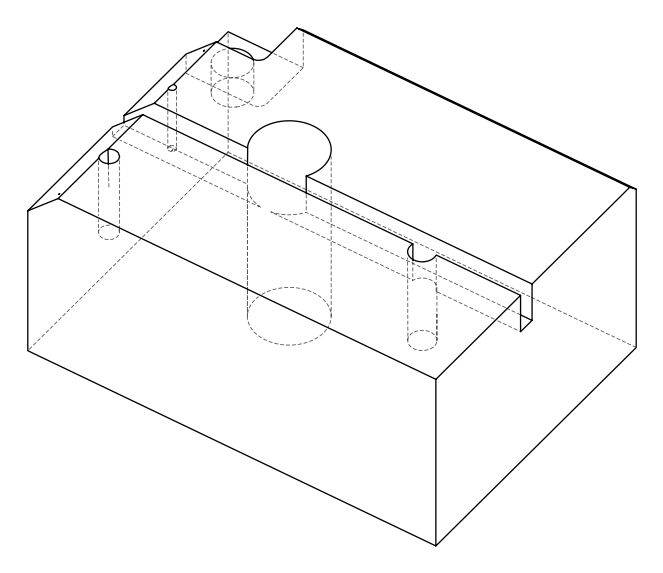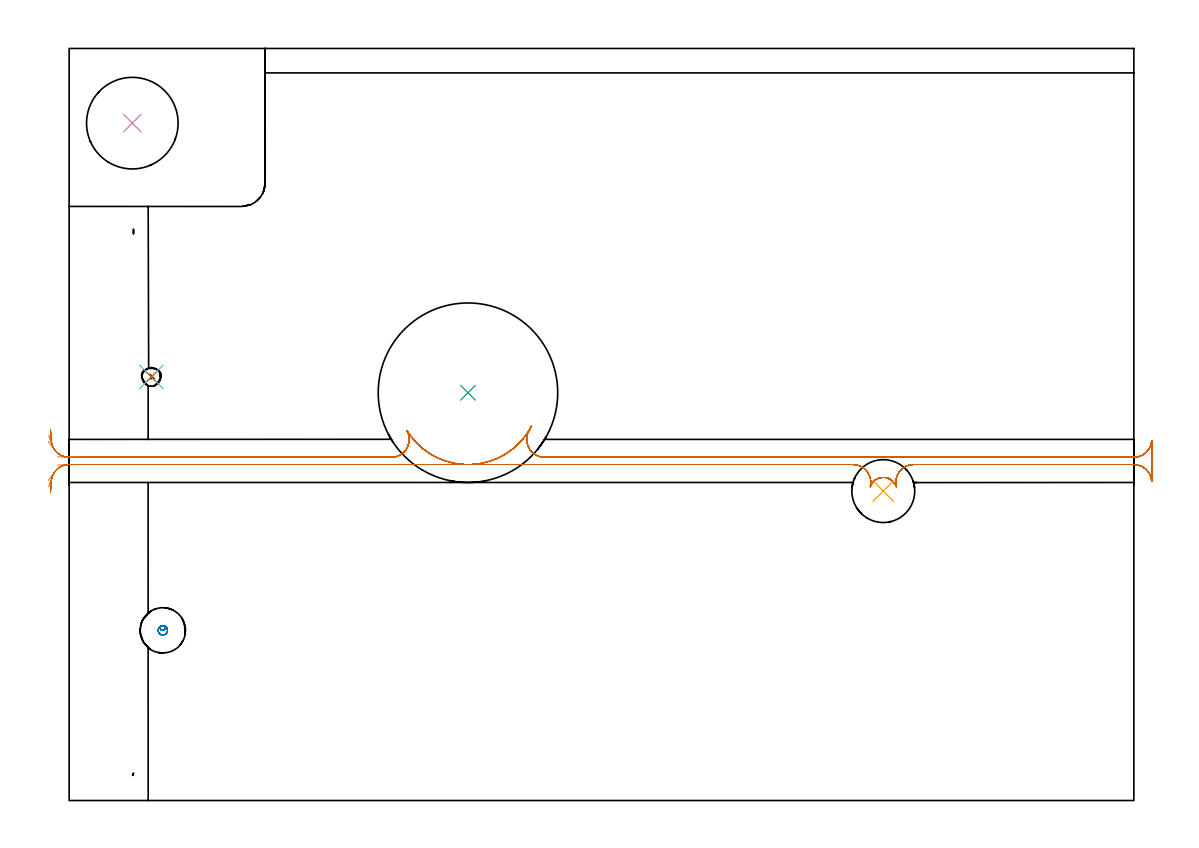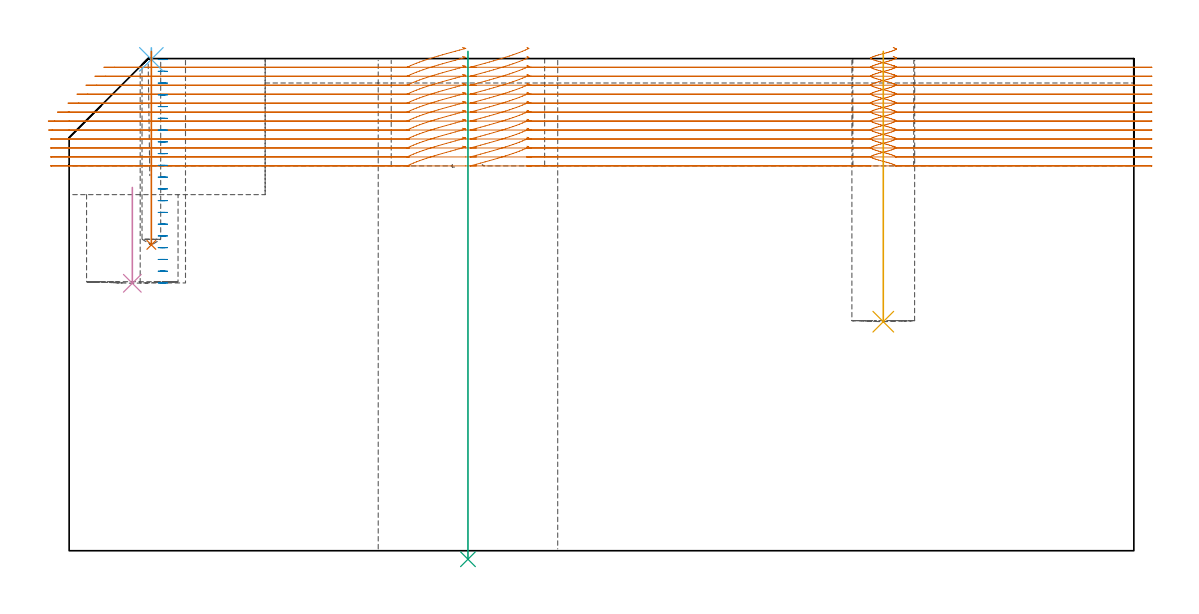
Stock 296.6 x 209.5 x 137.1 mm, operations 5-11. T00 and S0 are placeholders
(PLAN: 11 operations, 7 tool changes, 47.4 min)
(1 AREA_MILL | FG_CHAMFER_SURFACE | UGT0205_001 | 6.1 min | 23396 mm3)
(2 AREA_MILL_1 | FG_CHAMFER_SURFACE_1 | UGT0205_001 | 4.56 min | 18403 mm3)
(3 AREA_MILL_2 | FG_CHAMFER_SURFACE_2 | UGT0205_001 | 5.99 min | 5701 mm3)
(4 MILL_CORNER_NOTCH_RECTANGULAR | CORNER_NOTCH_RECTANGULAR | NXT0201_011 | Follow Part, ap 3, ae 75% | 10.37 min | 88652 mm3)
(5 MILL_RECTANGULAR_SLOT | SLOT_RECTANGULAR | NXT0201_010 | Follow Part, ap 2.5, ae 75% | 18.14 min | 110456 mm3)
(6 MILL_BLIND_HOLE_FROM_SOLID_MATERIAL | STEP1POCKET | NXT0201_010 | Spiral | 1 min | 7786 mm3)
(7 INDEXABLE_INSERT_DRILL_THROUGH_HOLE_FROM_SOLID | STEP1HOLE | NXT0302_038 | 0.57 min | 254356 mm3)
(8 INDEXABLE_INSERT_DRILL_BLIND_HOLE_FROM_SOLID | STEP1POCKET_1 | NXT0302_022 | 0.12 min | 12414 mm3)
(9 INDEXABLE_INSERT_DRILL_BLIND_HOLE_FROM_SOLID_1 | STEP1POCKET_2 | NXT0302_006 | 0.3 min | 12468 mm3)
(10 SPOT_DRILL | STEP1POCKET_3 | NXT0321_9005460120000 | 0.03 min | 2 mm3)
(11 DRILL_BLIND_HOLE_INTO_CENTER | STEP1POCKET_3 | UGT0301_447 | 0.22 min | 1050 mm3)
(TOOL UGT0205_001 | Chamfer Mill 20 x 3 x 45 deg. | D20 FL50 Z2)
(TOOL NXT0201_011 | ENDMILL 12mm [2P460-1200-NA 1630] | D12 FL38 Z6)
(TOOL NXT0201_010 | ENDMILL 10mm [2P460-1000-NA 1630] | D10 FL30 Z6)
(TOOL NXT0302_038 | Index. Insert Drill 50mm [880-D5000L50-04] | D50 PA176 FL200 Z2)
(TOOL NXT0302_022 | Index. Insert Drill 25.5mm [880-D2550L25-03] | D25.5 PA176 FL77 Z2)
(TOOL NXT0302_006 | Index. Insert Drill 17.5mm [880-D1750L25-05] | D17.5 PA176 FL88 Z2)
(TOOL NXT0321_9005460120000 | NC Spot Drill, 142deg, 12mm, Carbide, Uncoated | D12 PA142 FL30 Z2)
(TOOL UGT0301_447 | Carbide Drill 5.2 mm | D5.2 PA118 FL52 Z2)
(OP 5 MILL_RECTANGULAR_SLOT)
G17 G21 G94 G90
T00 M6
G54
G17 G0 G90 X229.565 Y88.802 S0 M3
G43 Z147.182 H1
Z140.182
G94 G1 X229.802 Y88.538 Z140.087 F250.
X230.098 Y88.097 Z139.944
X230.331 Y87.619 Z139.802
X230.394 Y87.434 Z139.75
X230.403 Y87.438 Z139.747
X230.394 Y87.434 Z139.744
X230.331 Y87.619 Z139.692
X230.098 Y88.097 Z139.549
X229.802 Y88.538 Z139.407
X229.447 Y88.934 Z139.265
X229.04 Y89.276 Z139.122
X228.589 Y89.558 Z138.98
X228.103 Y89.775 Z138.837
X227.592 Y89.922 Z138.695
X227.066 Y89.996 Z138.552
X226.534 Z138.41
X226.008 Y89.922 Z138.267
X225.497 Y89.775 Z138.125
X225.011 Y89.558 Z137.982
X224.56 Y89.276 Z137.84
X224.153 Y88.934 Z137.697
X223.798 Y88.538 Z137.555
X223.502 Y88.097 Z137.412
X223.269 Y87.619 Z137.27
X223.206 Y87.434 Z137.218
X223.197 Y87.438 Z137.215
X223.206 Y87.434 Z137.212
X223.269 Y87.619 Z137.16
X223.502 Y88.097 Z137.018
X223.798 Y88.538 Z136.875
X224.153 Y88.934 Z136.733
X224.56 Y89.276 Z136.59
X225.011 Y89.558 Z136.448
X225.497 Y89.775 Z136.305
X226.008 Y89.922 Z136.163
X226.534 Y89.996 Z136.02
X227.066 Z135.878
X227.592 Y89.922 Z135.736
X228.103 Y89.775 Z135.593
X228.589 Y89.558 Z135.451
X229.04 Y89.276 Z135.308
X229.447 Y88.934 Z135.166
X229.802 Y88.538 Z135.023
X230.098 Y88.097 Z134.881
X230.331 Y87.619 Z134.738
X230.394 Y87.434 Z134.686
X230.403 Y87.438 Z134.683
G2 X235.266 Y93.6 R5. F500.
G1 X296.6
G2 X301.59 Y88.916 R5.
G1 X301.6
Y100.284
X301.59
G2 X296.6 Y95.6 R5.
G1 X132.454
G2 X128.043 Y102.954 R5.
G1 X128.749 Y104.278 F250.
G0 Z147.182
X127.521 Y102.191
Z140.182
G1 X127.797 Y102.581 Z140.054
X128.035 Y102.96 Z139.934
X128.043 Y102.954 Z139.931
X128.035 Y102.96 Z139.929
X127.797 Y102.581 Z139.809
X127.079 Y101.564 Z139.475
X126.3 Y100.593 Z139.142
X125.461 Y99.673 Z138.808
X124.567 Y98.807 Z138.475
X123.621 Y97.998 Z138.141
X122.627 Y97.25 Z137.808
X121.588 Y96.564 Z137.474
X120.508 Y95.945 Z137.141
X119.392 Y95.394 Z136.807
X118.243 Y94.914 Z136.474
X117.067 Y94.506 Z136.14
X115.868 Y94.172 Z135.806
X114.651 Y93.913 Z135.473
X113.419 Y93.73 Z135.139
X112.179 Y93.624 Z134.806
X111.732 Y93.61 Z134.686
X111.733 Y93.6 Z134.683
X218.334 F500.
G2 X223.197 Y87.438 R5.
G0 Z147.182
X229.565 Y88.802
Z137.683
G1 X229.802 Y88.538 Z137.588 F250.
X230.098 Y88.097 Z137.446
X230.331 Y87.619 Z137.303
X230.394 Y87.434 Z137.251
X230.403 Y87.438 Z137.248
X230.394 Y87.434 Z137.246
X230.331 Y87.619 Z137.193
X230.098 Y88.097 Z137.051
X229.802 Y88.538 Z136.909
X229.447 Y88.934 Z136.766
X229.04 Y89.276 Z136.624
X228.589 Y89.558 Z136.481
X228.103 Y89.775 Z136.339
X227.592 Y89.922 Z136.196
X227.066 Y89.996 Z136.054
X226.534 Z135.911
X226.008 Y89.922 Z135.769
X225.497 Y89.775 Z135.626
X225.011 Y89.558 Z135.484
X224.56 Y89.276 Z135.341
X224.153 Y88.934 Z135.199
X223.798 Y88.538 Z135.056
X223.502 Y88.097 Z134.914
X223.269 Y87.619 Z134.772
X223.206 Y87.434 Z134.719
X223.197 Y87.438 Z134.717
X223.206 Y87.434 Z134.714
X223.269 Y87.619 Z134.662
X223.502 Y88.097 Z134.519
X223.798 Y88.538 Z134.377
X224.153 Y88.934 Z134.234
X224.56 Y89.276 Z134.092
X225.011 Y89.558 Z133.949
X225.497 Y89.775 Z133.807
X226.008 Y89.922 Z133.664
X226.534 Y89.996 Z133.522
X227.066 Z133.379
X227.592 Y89.922 Z133.237
X228.103 Y89.775 Z133.095
X228.589 Y89.558 Z132.952
X229.04 Y89.276 Z132.81
X229.447 Y88.934 Z132.667
X229.802 Y88.538 Z132.525
X230.098 Y88.097 Z132.382
X230.331 Y87.619 Z132.24
X230.394 Y87.434 Z132.188
X230.403 Y87.438 Z132.185
G2 X235.266 Y93.6 R5. F500.
G1 X296.6
G2 X301.59 Y88.916 R5.
G1 X301.6
Y100.284
X301.59
G2 X296.6 Y95.6 R5.
G1 X132.454
G2 X128.043 Y102.954 R5.
G1 X128.749 Y104.278 F250.
G0 Z147.182
X127.521 Y102.191
Z137.683
G1 X127.797 Y102.581 Z137.555
X128.035 Y102.96 Z137.436
X128.043 Y102.954 Z137.433
X128.035 Y102.96 Z137.43
X127.797 Y102.581 Z137.31
X127.079 Y101.564 Z136.977
X126.3 Y100.593 Z136.643
X125.461 Y99.673 Z136.31
X124.567 Y98.807 Z135.976
X123.621 Y97.998 Z135.643
X122.627 Y97.25 Z135.309
X121.588 Y96.564 Z134.976
X120.508 Y95.945 Z134.642
X119.392 Y95.394 Z134.309
X118.243 Y94.914 Z133.975
X117.067 Y94.506 Z133.641
X115.868 Y94.172 Z133.308
X114.651 Y93.913 Z132.974
X113.419 Y93.73 Z132.641
X112.179 Y93.624 Z132.307
X111.732 Y93.61 Z132.188
X111.733 Y93.6 Z132.185
X218.334 F500.
G2 X223.197 Y87.438 R5.
G0 Z147.182
X229.565 Y88.802
Z135.185
G1 X229.802 Y88.538 Z135.09 F250.
X230.098 Y88.097 Z134.947
X230.331 Y87.619 Z134.805
X230.394 Y87.434 Z134.753
X230.403 Y87.438 Z134.75
X230.394 Y87.434 Z134.747
X230.331 Y87.619 Z134.695
X230.098 Y88.097 Z134.553
X229.802 Y88.538 Z134.41
X229.447 Y88.934 Z134.268
X229.04 Y89.276 Z134.125
X228.589 Y89.558 Z133.983
X228.103 Y89.775 Z133.84
X227.592 Y89.922 Z133.698
X227.066 Y89.996 Z133.555
X226.534 Z133.413
X226.008 Y89.922 Z133.27
X225.497 Y89.775 Z133.128
X225.011 Y89.558 Z132.985
X224.56 Y89.276 Z132.843
X224.153 Y88.934 Z132.7
X223.798 Y88.538 Z132.558
X223.502 Y88.097 Z132.416
X223.269 Y87.619 Z132.273
X223.206 Y87.434 Z132.221
X223.197 Y87.438 Z132.218
X223.206 Y87.434 Z132.215
X223.269 Y87.619 Z132.163
X223.502 Y88.097 Z132.021
X223.798 Y88.538 Z131.878
X224.153 Y88.934 Z131.736
X224.56 Y89.276 Z131.593
X225.011 Y89.558 Z131.451
X225.497 Y89.775 Z131.308
X226.008 Y89.922 Z131.166
X226.534 Y89.996 Z131.023
X227.066 Z130.881
X227.592 Y89.922 Z130.739
X228.103 Y89.775 Z130.596
X228.589 Y89.558 Z130.454
X229.04 Y89.276 Z130.311
X229.447 Y88.934 Z130.169
X229.802 Y88.538 Z130.026
X230.098 Y88.097 Z129.884
X230.331 Y87.619 Z129.741
X230.394 Y87.434 Z129.689
X230.403 Y87.438 Z129.686
G2 X235.266 Y93.6 R5. F500.
G1 X296.6
G2 X301.59 Y88.916 R5.
G1 X301.6
Y100.284
X301.59
G2 X296.6 Y95.6 R5.
G1 X132.454
G2 X128.043 Y102.954 R5.
G1 X128.749 Y104.278 F250.
G0 Z147.182
X127.521 Y102.191
Z135.185
G1 X127.797 Y102.581 Z135.057
X128.035 Y102.96 Z134.937
X128.043 Y102.954 Z134.934
X128.035 Y102.96 Z134.932
X127.797 Y102.581 Z134.812
X127.079 Y101.564 Z134.478
X126.3 Y100.593 Z134.145
X125.461 Y99.673 Z133.811
X124.567 Y98.807 Z133.478
X123.621 Y97.998 Z133.144
X122.627 Y97.25 Z132.811
X121.588 Y96.564 Z132.477
X120.508 Y95.945 Z132.144
X119.392 Y95.394 Z131.81
X118.243 Y94.914 Z131.477
X117.067 Y94.506 Z131.143
X115.868 Y94.172 Z130.809
X114.651 Y93.913 Z130.476
X113.419 Y93.73 Z130.142
X112.179 Y93.624 Z129.809
X111.732 Y93.61 Z129.689
X111.733 Y93.6 Z129.686
X218.334 F500.
G2 X223.197 Y87.438 R5.
G0 Z147.182
X229.565 Y88.802
Z132.686
G1 X229.802 Y88.538 Z132.591 F250.
X230.098 Y88.097 Z132.449
X230.331 Y87.619 Z132.306
X230.394 Y87.434 Z132.254
X230.403 Y87.438 Z132.251
X230.394 Y87.434 Z132.249
X230.331 Y87.619 Z132.196
X230.098 Y88.097 Z132.054
X229.802 Y88.538 Z131.912
X229.447 Y88.934 Z131.769
X229.04 Y89.276 Z131.627
X228.589 Y89.558 Z131.484
X228.103 Y89.775 Z131.342
X227.592 Y89.922 Z131.199
X227.066 Y89.996 Z131.057
X226.534 Z130.914
X226.008 Y89.922 Z130.772
X225.497 Y89.775 Z130.629
X225.011 Y89.558 Z130.487
X224.56 Y89.276 Z130.344
X224.153 Y88.934 Z130.202
X223.798 Y88.538 Z130.06
X223.502 Y88.097 Z129.917
X223.269 Y87.619 Z129.775
X223.206 Y87.434 Z129.722
X223.197 Y87.438 Z129.72
X223.206 Y87.434 Z129.717
X223.269 Y87.619 Z129.665
X223.502 Y88.097 Z129.522
X223.798 Y88.538 Z129.38
X224.153 Y88.934 Z129.237
X224.56 Y89.276 Z129.095
X225.011 Y89.558 Z128.952
X225.497 Y89.775 Z128.81
X226.008 Y89.922 Z128.667
X226.534 Y89.996 Z128.525
X227.066 Z128.383
X227.592 Y89.922 Z128.24
X228.103 Y89.775 Z128.098
X228.589 Y89.558 Z127.955
X229.04 Y89.276 Z127.813
X229.447 Y88.934 Z127.67
X229.802 Y88.538 Z127.528
X230.098 Y88.097 Z127.385
X230.331 Y87.619 Z127.243
X230.394 Y87.434 Z127.191
X230.403 Y87.438 Z127.188
G2 X235.266 Y93.6 R5. F500.
G1 X296.6
G2 X301.59 Y88.916 R5.
G1 X301.6
Y100.284
X301.59
G2 X296.6 Y95.6 R5.
G1 X132.454
G2 X128.043 Y102.954 R5.
G1 X128.749 Y104.278 F250.
G0 Z147.182
X127.521 Y102.191
Z132.686
G1 X127.797 Y102.581 Z132.558
X128.035 Y102.96 Z132.439
X128.043 Y102.954 Z132.436
X128.035 Y102.96 Z132.433
X127.797 Y102.581 Z132.313
X127.079 Y101.564 Z131.98
X126.3 Y100.593 Z131.646
X125.461 Y99.673 Z131.313
X124.567 Y98.807 Z130.979
X123.621 Y97.998 Z130.646
X122.627 Y97.25 Z130.312
X121.588 Y96.564 Z129.979
X120.508 Y95.945 Z129.645
X119.392 Y95.394 Z129.312
X118.243 Y94.914 Z128.978
X117.067 Y94.506 Z128.645
X115.868 Y94.172 Z128.311
X114.651 Y93.913 Z127.977
X113.419 Y93.73 Z127.644
X112.179 Y93.624 Z127.31
X111.732 Y93.61 Z127.191
X111.733 Y93.6 Z127.188
X218.334 F500.
G2 X223.197 Y87.438 R5.
G0 Z147.182
X229.565 Y88.802
Z130.188
G1 X229.802 Y88.538 Z130.093 F250.
X230.098 Y88.097 Z129.95
X230.331 Y87.619 Z129.808
X230.394 Y87.434 Z129.756
X230.403 Y87.438 Z129.753
X230.394 Y87.434 Z129.75
X230.331 Y87.619 Z129.698
X230.098 Y88.097 Z129.556
X229.802 Y88.538 Z129.413
X229.447 Y88.934 Z129.271
X229.04 Y89.276 Z129.128
X228.589 Y89.558 Z128.986
X228.103 Y89.775 Z128.843
X227.592 Y89.922 Z128.701
X227.066 Y89.996 Z128.558
X226.534 Z128.416
X226.008 Y89.922 Z128.273
X225.497 Y89.775 Z128.131
X225.011 Y89.558 Z127.988
X224.56 Y89.276 Z127.846
X224.153 Y88.934 Z127.703
X223.798 Y88.538 Z127.561
X223.502 Y88.097 Z127.419
X223.269 Y87.619 Z127.276
X223.206 Y87.434 Z127.224
X223.197 Y87.438 Z127.221
X223.206 Y87.434 Z127.218
X223.269 Y87.619 Z127.166
X223.502 Y88.097 Z127.024
X223.798 Y88.538 Z126.881
X224.153 Y88.934 Z126.739
X224.56 Y89.276 Z126.596
X225.011 Y89.558 Z126.454
X225.497 Y89.775 Z126.311
X226.008 Y89.922 Z126.169
X226.534 Y89.996 Z126.027
X227.066 Z125.884
X227.592 Y89.922 Z125.742
X228.103 Y89.775 Z125.599
X228.589 Y89.558 Z125.457
X229.04 Y89.276 Z125.314
X229.447 Y88.934 Z125.172
X229.802 Y88.538 Z125.029
X230.098 Y88.097 Z124.887
X230.331 Y87.619 Z124.744
X230.394 Y87.434 Z124.692
X230.403 Y87.438 Z124.689
G2 X235.266 Y93.6 R5. F500.
G1 X296.6
G2 X301.59 Y88.916 R5.
G1 X301.6
Y100.284
X301.59
G2 X296.6 Y95.6 R5.
G1 X132.454
G2 X128.043 Y102.954 R5.
G1 X128.749 Y104.278 F250.
G0 Z147.182
X127.521 Y102.191
Z130.188
G1 X127.797 Y102.581 Z130.06
X128.035 Y102.96 Z129.94
X128.043 Y102.954 Z129.937
X128.035 Y102.96 Z129.935
X127.797 Y102.581 Z129.815
X127.079 Y101.564 Z129.481
X126.3 Y100.593 Z129.148
X125.461 Y99.673 Z128.814
X124.567 Y98.807 Z128.481
X123.621 Y97.998 Z128.147
X122.627 Y97.25 Z127.814
X121.588 Y96.564 Z127.48
X120.508 Y95.945 Z127.147
X119.392 Y95.394 Z126.813
X118.243 Y94.914 Z126.48
X117.067 Y94.506 Z126.146
X115.868 Y94.172 Z125.813
X114.651 Y93.913 Z125.479
X113.419 Y93.73 Z125.145
X112.179 Y93.624 Z124.812
X111.732 Y93.61 Z124.692
X111.733 Y93.6 Z124.689
X218.334 F500.
G2 X223.197 Y87.438 R5.
G0 Z147.182
X229.565 Y88.802
Z127.689
G1 X229.802 Y88.538 Z127.594 F250.
X230.098 Y88.097 Z127.452
X230.331 Y87.619 Z127.309
X230.394 Y87.434 Z127.257
X230.403 Y87.438 Z127.254
X230.394 Y87.434 Z127.252
X230.331 Y87.619 Z127.2
X230.098 Y88.097 Z127.057
X229.802 Y88.538 Z126.915
X229.447 Y88.934 Z126.772
X229.04 Y89.276 Z126.63
X228.589 Y89.558 Z126.487
X228.103 Y89.775 Z126.345
X227.592 Y89.922 Z126.202
X227.066 Y89.996 Z126.06
X226.534 Z125.917
X226.008 Y89.922 Z125.775
X225.497 Y89.775 Z125.632
X225.011 Y89.558 Z125.49
X224.56 Y89.276 Z125.347
X224.153 Y88.934 Z125.205
X223.798 Y88.538 Z125.063
X223.502 Y88.097 Z124.92
X223.269 Y87.619 Z124.778
X223.206 Y87.434 Z124.725
X223.197 Y87.438 Z124.723
X223.206 Y87.434 Z124.72
X223.269 Y87.619 Z124.668
X223.502 Y88.097 Z124.525
X223.798 Y88.538 Z124.383
X224.153 Y88.934 Z124.24
X224.56 Y89.276 Z124.098
X225.011 Y89.558 Z123.955
X225.497 Y89.775 Z123.813
X226.008 Y89.922 Z123.67
X226.534 Y89.996 Z123.528
X227.066 Z123.386
X227.592 Y89.922 Z123.243
X228.103 Y89.775 Z123.101
X228.589 Y89.558 Z122.958
X229.04 Y89.276 Z122.816
X229.447 Y88.934 Z122.673
X229.802 Y88.538 Z122.531
X230.098 Y88.097 Z122.388
X230.331 Y87.619 Z122.246
X230.394 Y87.434 Z122.194
X230.403 Y87.438 Z122.191
G2 X235.266 Y93.6 R5. F500.
G1 X296.6
G2 X301.59 Y88.916 R5.
G1 X301.6
Y100.284
X301.59
G2 X296.6 Y95.6 R5.
G1 X132.454
G2 X128.043 Y102.954 R5.
G1 X128.749 Y104.278 F250.
G0 Z147.182
X127.521 Y102.191
Z127.689
G1 X127.797 Y102.581 Z127.561
X128.035 Y102.96 Z127.442
X128.043 Y102.954 Z127.439
X128.035 Y102.96 Z127.436
X127.797 Y102.581 Z127.316
X127.079 Y101.564 Z126.983
X126.3 Y100.593 Z126.649
X125.461 Y99.673 Z126.316
X124.567 Y98.807 Z125.982
X123.621 Y97.998 Z125.649
X122.627 Y97.25 Z125.315
X121.588 Y96.564 Z124.982
X120.508 Y95.945 Z124.648
X119.392 Y95.394 Z124.315
X118.243 Y94.914 Z123.981
X117.067 Y94.506 Z123.648
X115.868 Y94.172 Z123.314
X114.651 Y93.913 Z122.98
X113.419 Y93.73 Z122.647
X112.179 Y93.624 Z122.313
X111.732 Y93.61 Z122.194
X111.733 Y93.6 Z122.191
X218.334 F500.
G2 X223.197 Y87.438 R5.
G0 Z147.182
X229.565 Y88.802
Z125.191
G1 X229.802 Y88.538 Z125.096 F250.
X230.098 Y88.097 Z124.953
X230.331 Y87.619 Z124.811
X230.394 Y87.434 Z124.759
X230.403 Y87.438 Z124.756
X230.394 Y87.434 Z124.753
X230.331 Y87.619 Z124.701
X230.098 Y88.097 Z124.559
X229.802 Y88.538 Z124.416
X229.447 Y88.934 Z124.274
X229.04 Y89.276 Z124.131
X228.589 Y89.558 Z123.989
X228.103 Y89.775 Z123.846
X227.592 Y89.922 Z123.704
X227.066 Y89.996 Z123.561
X226.534 Z123.419
X226.008 Y89.922 Z123.276
X225.497 Y89.775 Z123.134
X225.011 Y89.558 Z122.991
X224.56 Y89.276 Z122.849
X224.153 Y88.934 Z122.707
X223.798 Y88.538 Z122.564
X223.502 Y88.097 Z122.422
X223.269 Y87.619 Z122.279
X223.206 Y87.434 Z122.227
X223.197 Y87.438 Z122.224
X223.206 Y87.434 Z122.222
X223.269 Y87.619 Z122.169
X223.502 Y88.097 Z122.027
X223.798 Y88.538 Z121.884
X224.153 Y88.934 Z121.742
X224.56 Y89.276 Z121.599
X225.011 Y89.558 Z121.457
X225.497 Y89.775 Z121.314
X226.008 Y89.922 Z121.172
X226.534 Y89.996 Z121.03
X227.066 Z120.887
X227.592 Y89.922 Z120.745
X228.103 Y89.775 Z120.602
X228.589 Y89.558 Z120.46
X229.04 Y89.276 Z120.317
X229.447 Y88.934 Z120.175
X229.802 Y88.538 Z120.032
X230.098 Y88.097 Z119.89
X230.331 Y87.619 Z119.747
X230.394 Y87.434 Z119.695
X230.403 Y87.438 Z119.692
G2 X235.266 Y93.6 R5. F500.
G1 X296.6
G2 X301.59 Y88.916 R5.
G1 X301.6
Y100.284
X301.59
G2 X296.6 Y95.6 R5.
G1 X132.454
G2 X128.043 Y102.954 R5.
G1 X128.749 Y104.278 F250.
G0 Z147.182
X127.521 Y102.191
Z125.191
G1 X127.797 Y102.581 Z125.063
X128.035 Y102.96 Z124.943
X128.043 Y102.954 Z124.94
X128.035 Y102.96 Z124.938
X127.797 Y102.581 Z124.818
X127.079 Y101.564 Z124.484
X126.3 Y100.593 Z124.151
X125.461 Y99.673 Z123.817
X124.567 Y98.807 Z123.484
X123.621 Y97.998 Z123.15
X122.627 Y97.25 Z122.817
X121.588 Y96.564 Z122.483
X120.508 Y95.945 Z122.15
X119.392 Y95.394 Z121.816
X118.243 Y94.914 Z121.483
X117.067 Y94.506 Z121.149
X115.868 Y94.172 Z120.816
X114.651 Y93.913 Z120.482
X113.419 Y93.73 Z120.148
X112.179 Y93.624 Z119.815
X111.732 Y93.61 Z119.695
X111.733 Y93.6 Z119.692
X218.334 F500.
G2 X223.197 Y87.438 R5.
G0 Z147.182
X229.565 Y88.802
Z122.692
G1 X229.802 Y88.538 Z122.597 F250.
X230.098 Y88.097 Z122.455
X230.331 Y87.619 Z122.312
X230.394 Y87.434 Z122.26
X230.403 Y87.438 Z122.257
X230.394 Y87.434 Z122.255
X230.331 Y87.619 Z122.203
X230.098 Y88.097 Z122.06
X229.802 Y88.538 Z121.918
X229.447 Y88.934 Z121.775
X229.04 Y89.276 Z121.633
X228.589 Y89.558 Z121.49
X228.103 Y89.775 Z121.348
X227.592 Y89.922 Z121.205
X227.066 Y89.996 Z121.063
X226.534 Z120.92
X226.008 Y89.922 Z120.778
X225.497 Y89.775 Z120.635
X225.011 Y89.558 Z120.493
X224.56 Y89.276 Z120.351
X224.153 Y88.934 Z120.208
X223.798 Y88.538 Z120.066
X223.502 Y88.097 Z119.923
X223.269 Y87.619 Z119.781
X223.206 Y87.434 Z119.728
X223.197 Y87.438 Z119.726
X223.206 Y87.434 Z119.723
X223.269 Y87.619 Z119.671
X223.502 Y88.097 Z119.528
X223.798 Y88.538 Z119.386
X224.153 Y88.934 Z119.243
X224.56 Y89.276 Z119.101
X225.011 Y89.558 Z118.958
X225.497 Y89.775 Z118.816
X226.008 Y89.922 Z118.674
X226.534 Y89.996 Z118.531
X227.066 Z118.389
X227.592 Y89.922 Z118.246
X228.103 Y89.775 Z118.104
X228.589 Y89.558 Z117.961
X229.04 Y89.276 Z117.819
X229.447 Y88.934 Z117.676
X229.802 Y88.538 Z117.534
X230.098 Y88.097 Z117.391
X230.331 Y87.619 Z117.249
X230.394 Y87.434 Z117.197
X230.403 Y87.438 Z117.194
G2 X235.266 Y93.6 R5. F500.
G1 X296.6
G2 X301.59 Y88.916 R5.
G1 X301.6
Y100.284
X301.59
G2 X296.6 Y95.6 R5.
G1 X132.454
G2 X128.043 Y102.954 R5.
G1 X128.749 Y104.278 F250.
G0 Z147.182
X127.521 Y102.191
Z122.692
G1 X127.797 Y102.581 Z122.564
X128.035 Y102.96 Z122.445
X128.043 Y102.954 Z122.442
X128.035 Y102.96 Z122.439
X127.797 Y102.581 Z122.319
X127.079 Y101.564 Z121.986
X126.3 Y100.593 Z121.652
X125.461 Y99.673 Z121.319
X124.567 Y98.807 Z120.985
X123.621 Y97.998 Z120.652
X122.627 Y97.25 Z120.318
X121.588 Y96.564 Z119.985
X120.508 Y95.945 Z119.651
X119.392 Y95.394 Z119.318
X118.243 Y94.914 Z118.984
X117.067 Y94.506 Z118.651
X115.868 Y94.172 Z118.317
X114.651 Y93.913 Z117.984
X113.419 Y93.73 Z117.65
X112.179 Y93.624 Z117.316
X111.732 Y93.61 Z117.197
X111.733 Y93.6 Z117.194
X218.334 F500.
G2 X223.197 Y87.438 R5.
G0 Z147.182
X229.565 Y88.802
Z120.194
G1 X229.802 Y88.538 Z120.099 F250.
X230.098 Y88.097 Z119.956
X230.331 Y87.619 Z119.814
X230.394 Y87.434 Z119.762
X230.403 Y87.438 Z119.759
X230.394 Y87.434 Z119.756
X230.331 Y87.619 Z119.704
X230.098 Y88.097 Z119.562
X229.802 Y88.538 Z119.419
X229.447 Y88.934 Z119.277
X229.04 Y89.276 Z119.134
X228.589 Y89.558 Z118.992
X228.103 Y89.775 Z118.849
X227.592 Y89.922 Z118.707
X227.066 Y89.996 Z118.564
X226.534 Z118.422
X226.008 Y89.922 Z118.279
X225.497 Y89.775 Z118.137
X225.011 Y89.558 Z117.994
X224.56 Y89.276 Z117.852
X224.153 Y88.934 Z117.71
X223.798 Y88.538 Z117.567
X223.502 Y88.097 Z117.425
X223.269 Y87.619 Z117.282
X223.206 Y87.434 Z117.23
X223.197 Y87.438 Z117.227
X223.206 Y87.434 Z117.225
X223.269 Y87.619 Z117.172
X223.502 Y88.097 Z117.03
X223.798 Y88.538 Z116.887
X224.153 Y88.934 Z116.745
X224.56 Y89.276 Z116.602
X225.011 Y89.558 Z116.46
X225.497 Y89.775 Z116.318
X226.008 Y89.922 Z116.175
X226.534 Y89.996 Z116.033
X227.066 Z115.89
X227.592 Y89.922 Z115.748
X228.103 Y89.775 Z115.605
X228.589 Y89.558 Z115.463
X229.04 Y89.276 Z115.32
X229.447 Y88.934 Z115.178
X229.802 Y88.538 Z115.035
X230.098 Y88.097 Z114.893
X230.331 Y87.619 Z114.75
X230.394 Y87.434 Z114.698
X230.403 Y87.438 Z114.695
G2 X235.266 Y93.6 R5. F500.
G1 X296.6
G2 X301.59 Y88.916 R5.
G1 X301.6
Y100.284
X301.59
G2 X296.6 Y95.6 R5.
G1 X132.454
G2 X128.043 Y102.954 R5.
G1 X128.749 Y104.278 F250.
G0 Z147.182
X127.521 Y102.191
Z120.194
G1 X127.797 Y102.581 Z120.066
X128.035 Y102.96 Z119.946
X128.043 Y102.954 Z119.943
X128.035 Y102.96 Z119.941
X127.797 Y102.581 Z119.821
X127.079 Y101.564 Z119.487
X126.3 Y100.593 Z119.154
X125.461 Y99.673 Z118.82
X124.567 Y98.807 Z118.487
X123.621 Y97.998 Z118.153
X122.627 Y97.25 Z117.82
X121.588 Y96.564 Z117.486
X120.508 Y95.945 Z117.153
X119.392 Y95.394 Z116.819
X118.243 Y94.914 Z116.486
X117.067 Y94.506 Z116.152
X115.868 Y94.172 Z115.819
X114.651 Y93.913 Z115.485
X113.419 Y93.73 Z115.152
X112.179 Y93.624 Z114.818
X111.732 Y93.61 Z114.698
X111.733 Y93.6 Z114.695
X218.334 F500.
G2 X223.197 Y87.438 R5.
G0 Z147.182
X229.565 Y88.802
Z117.695
G1 X229.802 Y88.538 Z117.6 F250.
X230.098 Y88.097 Z117.458
X230.331 Y87.619 Z117.315
X230.394 Y87.434 Z117.263
X230.403 Y87.438 Z117.261
X230.394 Y87.434 Z117.258
X230.331 Y87.619 Z117.206
X230.098 Y88.097 Z117.063
X229.802 Y88.538 Z116.921
X229.447 Y88.934 Z116.778
X229.04 Y89.276 Z116.636
X228.589 Y89.558 Z116.493
X228.103 Y89.775 Z116.351
X227.592 Y89.922 Z116.208
X227.066 Y89.996 Z116.066
X226.534 Z115.923
X226.008 Y89.922 Z115.781
X225.497 Y89.775 Z115.638
X225.011 Y89.558 Z115.496
X224.56 Y89.276 Z115.354
X224.153 Y88.934 Z115.211
X223.798 Y88.538 Z115.069
X223.502 Y88.097 Z114.926
X223.269 Y87.619 Z114.784
X223.206 Y87.434 Z114.731
X223.197 Y87.438 Z114.729
X223.206 Y87.434 Z114.726
X223.269 Y87.619 Z114.674
X223.502 Y88.097 Z114.531
X223.798 Y88.538 Z114.389
X224.153 Y88.934 Z114.246
X224.56 Y89.276 Z114.104
X225.011 Y89.558 Z113.961
X225.497 Y89.775 Z113.819
X226.008 Y89.922 Z113.677
X226.534 Y89.996 Z113.534
X227.066 Z113.392
X227.592 Y89.922 Z113.249
X228.103 Y89.775 Z113.107
X228.589 Y89.558 Z112.964
X229.04 Y89.276 Z112.822
X229.447 Y88.934 Z112.679
X229.802 Y88.538 Z112.537
X230.098 Y88.097 Z112.394
X230.331 Y87.619 Z112.252
X230.394 Y87.434 Z112.2
X230.403 Y87.438 Z112.197
G2 X235.266 Y93.6 R5. F500.
G1 X296.6
G2 X301.59 Y88.916 R5.
G1 X301.6
Y100.284
X301.59
G2 X296.6 Y95.6 R5.
G1 X132.454
G2 X128.043 Y102.954 R5.
G1 X128.749 Y104.278 F250.
G0 Z147.182
X127.521 Y102.191
Z117.695
G1 X127.797 Y102.581 Z117.567
X128.035 Y102.96 Z117.448
X128.043 Y102.954 Z117.445
X128.035 Y102.96 Z117.442
X127.797 Y102.581 Z117.322
X127.079 Y101.564 Z116.989
X126.3 Y100.593 Z116.655
X125.461 Y99.673 Z116.322
X124.567 Y98.807 Z115.988
X123.621 Y97.998 Z115.655
X122.627 Y97.25 Z115.321
X121.588 Y96.564 Z114.988
X120.508 Y95.945 Z114.654
X119.392 Y95.394 Z114.321
X118.243 Y94.914 Z113.987
X117.067 Y94.506 Z113.654
X115.868 Y94.172 Z113.32
X114.651 Y93.913 Z112.987
X113.419 Y93.73 Z112.653
X112.179 Y93.624 Z112.319
X111.732 Y93.61 Z112.2
X111.733 Y93.6 Z112.197
X218.334 F500.
G2 X223.197 Y87.438 R5.
G0 Z147.182
X229.565 Y88.802
Z115.197
G1 X229.802 Y88.538 Z115.102 F250.
X230.098 Y88.097 Z114.959
X230.331 Y87.619 Z114.817
X230.394 Y87.434 Z114.765
X230.403 Y87.438 Z114.762
X230.394 Y87.434 Z114.759
X230.331 Y87.619 Z114.707
X230.098 Y88.097 Z114.565
X229.802 Y88.538 Z114.422
X229.447 Y88.934 Z114.28
X229.04 Y89.276 Z114.137
X228.589 Y89.558 Z113.995
X228.103 Y89.775 Z113.852
X227.592 Y89.922 Z113.71
X227.066 Y89.996 Z113.567
X226.534 Z113.425
X226.008 Y89.922 Z113.282
X225.497 Y89.775 Z113.14
X225.011 Y89.558 Z112.998
X224.56 Y89.276 Z112.855
X224.153 Y88.934 Z112.713
X223.798 Y88.538 Z112.57
X223.502 Y88.097 Z112.428
X223.269 Y87.619 Z112.285
X223.206 Y87.434 Z112.233
X223.197 Y87.438 Z112.23
X223.206 Y87.434 Z112.228
X223.269 Y87.619 Z112.175
X223.502 Y88.097 Z112.033
X223.798 Y88.538 Z111.89
X224.153 Y88.934 Z111.748
X224.56 Y89.276 Z111.605
X225.011 Y89.558 Z111.463
X225.497 Y89.775 Z111.321
X226.008 Y89.922 Z111.178
X226.534 Y89.996 Z111.036
X227.066 Z110.893
X227.592 Y89.922 Z110.751
X228.103 Y89.775 Z110.608
X228.589 Y89.558 Z110.466
X229.04 Y89.276 Z110.323
X229.447 Y88.934 Z110.181
X229.802 Y88.538 Z110.038
X230.098 Y88.097 Z109.896
X230.331 Y87.619 Z109.753
X230.394 Y87.434 Z109.701
X230.403 Y87.438 Z109.698
G2 X235.266 Y93.6 R5. F500.
G1 X296.6
G2 X301.59 Y88.916 R5.
G1 X301.6
Y100.284
X301.59
G2 X296.6 Y95.6 R5.
G1 X132.454
G2 X128.043 Y102.954 R5.
G1 X128.749 Y104.278 F250.
G0 Z147.182
X127.521 Y102.191
Z115.197
G1 X127.797 Y102.581 Z115.069
X128.035 Y102.96 Z114.949
X128.043 Y102.954 Z114.946
X128.035 Y102.96 Z114.944
X127.797 Y102.581 Z114.824
X127.079 Y101.564 Z114.49
X126.3 Y100.593 Z114.157
X125.461 Y99.673 Z113.823
X124.567 Y98.807 Z113.49
X123.621 Y97.998 Z113.156
X122.627 Y97.25 Z112.823
X121.588 Y96.564 Z112.489
X120.508 Y95.945 Z112.156
X119.392 Y95.394 Z111.822
X118.243 Y94.914 Z111.489
X117.067 Y94.506 Z111.155
X115.868 Y94.172 Z110.822
X114.651 Y93.913 Z110.488
X113.419 Y93.73 Z110.155
X112.179 Y93.624 Z109.821
X111.732 Y93.61 Z109.701
X111.733 Y93.6 Z109.698
X218.334 F500.
G2 X223.197 Y87.438 R5.
G0 Z147.182
X229.565 Y88.802
Z112.698
G1 X229.802 Y88.538 Z112.603 F250.
X230.098 Y88.097 Z112.461
X230.331 Y87.619 Z112.318
X230.394 Y87.434 Z112.266
X230.403 Y87.438 Z112.264
X230.394 Y87.434 Z112.261
X230.331 Y87.619 Z112.209
X230.098 Y88.097 Z112.066
X229.802 Y88.538 Z111.924
X229.447 Y88.934 Z111.781
X229.04 Y89.276 Z111.639
X228.589 Y89.558 Z111.496
X228.103 Y89.775 Z111.354
X227.592 Y89.922 Z111.211
X227.066 Y89.996 Z111.069
X226.534 Z110.926
X226.008 Y89.922 Z110.784
X225.497 Y89.775 Z110.641
X225.011 Y89.558 Z110.499
X224.56 Y89.276 Z110.357
X224.153 Y88.934 Z110.214
X223.798 Y88.538 Z110.072
X223.502 Y88.097 Z109.929
X223.269 Y87.619 Z109.787
X223.206 Y87.434 Z109.734
X223.197 Y87.438 Z109.732
X223.206 Y87.434 Z109.729
X223.269 Y87.619 Z109.677
X223.502 Y88.097 Z109.534
X223.798 Y88.538 Z109.392
X224.153 Y88.934 Z109.249
X224.56 Y89.276 Z109.107
X225.011 Y89.558 Z108.965
X225.497 Y89.775 Z108.822
X226.008 Y89.922 Z108.68
X226.534 Y89.996 Z108.537
X227.066 Z108.395
X227.592 Y89.922 Z108.252
X228.103 Y89.775 Z108.11
X228.589 Y89.558 Z107.967
X229.04 Y89.276 Z107.825
X229.447 Y88.934 Z107.682
X229.802 Y88.538 Z107.54
X230.098 Y88.097 Z107.397
X230.331 Y87.619 Z107.255
X230.394 Y87.434 Z107.203
X230.403 Y87.438 Z107.2
G2 X235.266 Y93.6 R5. F500.
G1 X296.6
G2 X301.59 Y88.916 R5.
G1 X301.6
Y100.284
X301.59
G2 X296.6 Y95.6 R5.
G1 X132.454
G2 X128.043 Y102.954 R5.
G1 X128.749 Y104.278 F250.
G0 Z147.182
X127.521 Y102.191
Z112.698
G1 X127.797 Y102.581 Z112.571
X128.035 Y102.96 Z112.451
X128.043 Y102.954 Z112.448
X128.035 Y102.96 Z112.445
X127.797 Y102.581 Z112.325
X127.079 Y101.564 Z111.992
X126.3 Y100.593 Z111.658
X125.461 Y99.673 Z111.325
X124.567 Y98.807 Z110.991
X123.621 Y97.998 Z110.658
X122.627 Y97.25 Z110.324
X121.588 Y96.564 Z109.991
X120.508 Y95.945 Z109.657
X119.392 Y95.394 Z109.324
X118.243 Y94.914 Z108.99
X117.067 Y94.506 Z108.657
X115.868 Y94.172 Z108.323
X114.651 Y93.913 Z107.99
X113.419 Y93.73 Z107.656
X112.179 Y93.624 Z107.323
X111.732 Y93.61 Z107.203
X111.733 Y93.6 Z107.2
X218.334 F500.
G2 X223.197 Y87.438 R5.
G0 Z147.182
X9.689 Y93.6
Z134.683
G1 X12.689 F250.
X110.467 F500.
X113.467 F250.
G0 Z147.182
X109.545 Y93.665
Z140.182
G1 X110.021 Y93.624 Z140.054
X110.468 Y93.61 Z139.934
X110.467 Y93.6 Z139.931
X110.468 Y93.61 Z139.929
X110.021 Y93.624 Z139.809
X108.781 Y93.73 Z139.475
X107.549 Y93.913 Z139.142
X106.332 Y94.172 Z138.808
X105.133 Y94.506 Z138.475
X103.957 Y94.914 Z138.141
X102.808 Y95.394 Z137.808
X101.692 Y95.945 Z137.474
X100.612 Y96.564 Z137.141
X99.573 Y97.25 Z136.807
X98.579 Y97.998 Z136.474
X97.633 Y98.807 Z136.14
X96.739 Y99.673 Z135.806
X95.9 Y100.593 Z135.473
X95.121 Y101.564 Z135.139
X94.403 Y102.581 Z134.806
X94.165 Y102.96 Z134.686
X94.157 Y102.954 Z134.683
G2 X89.746 Y95.6 R5. F500.
G1 X12.689
X9.689 F250.
G0 X7.19 Y93.6 Z132.185
G1 X10.19
X110.467 F500.
X113.467 F250.
G0 Z147.182
X109.545 Y93.665
Z137.683
G1 X110.021 Y93.624 Z137.555
X110.468 Y93.61 Z137.436
X110.467 Y93.6 Z137.433
X110.468 Y93.61 Z137.43
X110.021 Y93.624 Z137.31
X108.781 Y93.73 Z136.977
X107.549 Y93.913 Z136.643
X106.332 Y94.172 Z136.31
X105.133 Y94.506 Z135.976
X103.957 Y94.914 Z135.643
X102.808 Y95.394 Z135.309
X101.692 Y95.945 Z134.976
X100.612 Y96.564 Z134.642
X99.573 Y97.25 Z134.309
X98.579 Y97.998 Z133.975
X97.633 Y98.807 Z133.641
X96.739 Y99.673 Z133.308
X95.9 Y100.593 Z132.974
X95.121 Y101.564 Z132.641
X94.403 Y102.581 Z132.307
X94.165 Y102.96 Z132.188
X94.157 Y102.954 Z132.185
G2 X89.746 Y95.6 R5. F500.
G1 X10.19
X7.19 F250.
G0 X4.691 Y93.6 Z129.686
G1 X7.691
X110.467 F500.
X113.467 F250.
G0 Z147.182
X109.545 Y93.665
Z135.185
G1 X110.021 Y93.624 Z135.057
X110.468 Y93.61 Z134.937
X110.467 Y93.6 Z134.934
X110.468 Y93.61 Z134.932
X110.021 Y93.624 Z134.812
X108.781 Y93.73 Z134.478
X107.549 Y93.913 Z134.145
X106.332 Y94.172 Z133.811
X105.133 Y94.506 Z133.478
X103.957 Y94.914 Z133.144
X102.808 Y95.394 Z132.811
X101.692 Y95.945 Z132.477
X100.612 Y96.564 Z132.144
X99.573 Y97.25 Z131.81
X98.579 Y97.998 Z131.477
X97.633 Y98.807 Z131.143
X96.739 Y99.673 Z130.809
X95.9 Y100.593 Z130.476
X95.121 Y101.564 Z130.142
X94.403 Y102.581 Z129.809
X94.165 Y102.96 Z129.689
X94.157 Y102.954 Z129.686
G2 X89.746 Y95.6 R5. F500.
G1 X7.692
X4.692 F250.
G0 X2.193 Y93.6 Z127.188
G1 X5.193
X110.467 F500.
X113.467 F250.
G0 Z147.182
X109.545 Y93.665
Z132.686
G1 X110.021 Y93.624 Z132.558
X110.468 Y93.61 Z132.439
X110.467 Y93.6 Z132.436
X110.468 Y93.61 Z132.433
X110.021 Y93.624 Z132.313
X108.781 Y93.73 Z131.98
X107.549 Y93.913 Z131.646
X106.332 Y94.172 Z131.313
X105.133 Y94.506 Z130.979
X103.957 Y94.914 Z130.646
X102.808 Y95.394 Z130.312
X101.692 Y95.945 Z129.979
X100.612 Y96.564 Z129.645
X99.573 Y97.25 Z129.312
X98.579 Y97.998 Z128.978
X97.633 Y98.807 Z128.645
X96.739 Y99.673 Z128.311
X95.9 Y100.593 Z127.977
X95.121 Y101.564 Z127.644
X94.403 Y102.581 Z127.31
X94.165 Y102.96 Z127.191
X94.157 Y102.954 Z127.188
G2 X89.746 Y95.6 R5. F500.
G1 X5.193
X2.193 F250.
G0 X-0.306 Y93.6 Z124.689
G1 X2.694
X110.467 F500.
X113.467 F250.
G0 Z147.182
X109.545 Y93.665
Z130.188
G1 X110.021 Y93.624 Z130.06
X110.468 Y93.61 Z129.94
X110.467 Y93.6 Z129.937
X110.468 Y93.61 Z129.935
X110.021 Y93.624 Z129.815
X108.781 Y93.73 Z129.481
X107.549 Y93.913 Z129.148
X106.332 Y94.172 Z128.814
X105.133 Y94.506 Z128.481
X103.957 Y94.914 Z128.147
X102.808 Y95.394 Z127.814
X101.692 Y95.945 Z127.48
X100.612 Y96.564 Z127.147
X99.573 Y97.25 Z126.813
X98.579 Y97.998 Z126.48
X97.633 Y98.807 Z126.146
X96.739 Y99.673 Z125.813
X95.9 Y100.593 Z125.479
X95.121 Y101.564 Z125.145
X94.403 Y102.581 Z124.812
X94.165 Y102.96 Z124.692
X94.157 Y102.954 Z124.689
G2 X89.746 Y95.6 R5. F500.
G1 X2.694
X-0.306 F250.
G0 X-3.251 Y93.441 Z122.191
G1 X-0.255 Y93.594
G2 X0. Y93.6 R5. F500.
G1 X110.467
X113.467 F250.
G0 Z147.182
X109.545 Y93.665
Z127.689
G1 X110.021 Y93.624 Z127.561
X110.468 Y93.61 Z127.442
X110.467 Y93.6 Z127.439
X110.468 Y93.61 Z127.436
X110.021 Y93.624 Z127.316
X108.781 Y93.73 Z126.983
X107.549 Y93.913 Z126.649
X106.332 Y94.172 Z126.316
X105.133 Y94.506 Z125.982
X103.957 Y94.914 Z125.649
X102.808 Y95.394 Z125.315
X101.692 Y95.945 Z124.982
X100.612 Y96.564 Z124.648
X99.573 Y97.25 Z124.315
X98.579 Y97.998 Z123.981
X97.633 Y98.807 Z123.648
X96.739 Y99.673 Z123.314
X95.9 Y100.593 Z122.98
X95.121 Y101.564 Z122.647
X94.403 Y102.581 Z122.313
X94.165 Y102.96 Z122.194
X94.157 Y102.954 Z122.191
G2 X89.746 Y95.6 R5. F500.
G1 X0.
G2 X-0.254 Y95.606 R5.
G1 X-3.25 Y95.759 F250.
G0 Z147.182
X-5.806 Y89.139
Z119.692
G1 X-4.031 Y91.558
G2 X0. Y93.6 R5. F500.
G1 X110.467
X113.467 F250.
G0 Z147.182
X109.545 Y93.665
Z125.191
G1 X110.021 Y93.624 Z125.063
X110.468 Y93.61 Z124.943
X110.467 Y93.6 Z124.94
X110.468 Y93.61 Z124.938
X110.021 Y93.624 Z124.818
X108.781 Y93.73 Z124.484
X107.549 Y93.913 Z124.151
X106.332 Y94.172 Z123.817
X105.133 Y94.506 Z123.484
X103.957 Y94.914 Z123.15
X102.808 Y95.394 Z122.817
X101.692 Y95.945 Z122.483
X100.612 Y96.564 Z122.15
X99.573 Y97.25 Z121.816
X98.579 Y97.998 Z121.483
X97.633 Y98.807 Z121.149
X96.739 Y99.673 Z120.816
X95.9 Y100.593 Z120.482
X95.121 Y101.564 Z120.148
X94.403 Y102.581 Z119.815
X94.165 Y102.96 Z119.695
X94.157 Y102.954 Z119.692
G2 X89.746 Y95.6 R5. F500.
G1 X0.
G2 X-4.03 Y97.64 R5.
G1 X-5.806 Y100.058 F250.
G0 X-5.719 Y87.464 Z117.194
G1 X-4.706 Y90.288
G2 X0. Y93.6 R5. F500.
G1 X110.467
X113.467 F250.
G0 Z147.182
X109.545 Y93.665
Z122.692
G1 X110.021 Y93.624 Z122.564
X110.468 Y93.61 Z122.445
X110.467 Y93.6 Z122.442
X110.468 Y93.61 Z122.439
X110.021 Y93.624 Z122.319
X108.781 Y93.73 Z121.986
X107.549 Y93.913 Z121.652
X106.332 Y94.172 Z121.319
X105.133 Y94.506 Z120.985
X103.957 Y94.914 Z120.652
X102.808 Y95.394 Z120.318
X101.692 Y95.945 Z119.985
X100.612 Y96.564 Z119.651
X99.573 Y97.25 Z119.318
X98.579 Y97.998 Z118.984
X97.633 Y98.807 Z118.651
X96.739 Y99.673 Z118.317
X95.9 Y100.593 Z117.984
X95.121 Y101.564 Z117.65
X94.403 Y102.581 Z117.316
X94.165 Y102.96 Z117.197
X94.157 Y102.954 Z117.194
G2 X89.746 Y95.6 R5. F500.
G1 X0.
G2 X-4.707 Y98.913 R5.
G1 X-5.719 Y101.737 F250.
G0 X-5.18 Y85.922 Z114.695
G1 X-4.99 Y88.916
G2 X0. Y93.6 R5. F500.
G1 X110.467
X113.467 F250.
G0 Z147.182
X109.545 Y93.665
Z120.194
G1 X110.021 Y93.624 Z120.066
X110.468 Y93.61 Z119.946
X110.467 Y93.6 Z119.943
X110.468 Y93.61 Z119.941
X110.021 Y93.624 Z119.821
X108.781 Y93.73 Z119.487
X107.549 Y93.913 Z119.154
X106.332 Y94.172 Z118.82
X105.133 Y94.506 Z118.487
X103.957 Y94.914 Z118.153
X102.808 Y95.394 Z117.82
X101.692 Y95.945 Z117.486
X100.612 Y96.564 Z117.153
X99.573 Y97.25 Z116.819
X98.579 Y97.998 Z116.486
X97.633 Y98.807 Z116.152
X96.739 Y99.673 Z115.819
X95.9 Y100.593 Z115.485
X95.121 Y101.564 Z115.152
X94.403 Y102.581 Z114.818
X94.165 Y102.96 Z114.698
X94.157 Y102.954 Z114.695
G2 X89.746 Y95.6 R5. F500.
G1 X0.
G2 X-4.99 Y100.284 R5.
G1 X-5.18 Y103.278 F250.
G0 Y85.922 Z112.197
G1 X-4.99 Y88.916
G2 X0. Y93.6 R5. F500.
G1 X110.467
X113.467 F250.
G0 Z147.182
X109.545 Y93.665
Z117.695
G1 X110.021 Y93.624 Z117.567
X110.468 Y93.61 Z117.448
X110.467 Y93.6 Z117.445
X110.468 Y93.61 Z117.442
X110.021 Y93.624 Z117.322
X108.781 Y93.73 Z116.989
X107.549 Y93.913 Z116.655
X106.332 Y94.172 Z116.322
X105.133 Y94.506 Z115.988
X103.957 Y94.914 Z115.655
X102.808 Y95.394 Z115.321
X101.692 Y95.945 Z114.988
X100.612 Y96.564 Z114.654
X99.573 Y97.25 Z114.321
X98.579 Y97.998 Z113.987
X97.633 Y98.807 Z113.654
X96.739 Y99.673 Z113.32
X95.9 Y100.593 Z112.987
X95.121 Y101.564 Z112.653
X94.403 Y102.581 Z112.319
X94.165 Y102.96 Z112.2
X94.157 Y102.954 Z112.197
G2 X89.746 Y95.6 R5. F500.
G1 X0.
G2 X-4.99 Y100.284 R5.
G1 X-5.18 Y103.278 F250.
G0 Y85.922 Z109.698
G1 X-4.99 Y88.916
G2 X0. Y93.6 R5. F500.
G1 X110.467
X113.467 F250.
G0 Z147.182
X109.545 Y93.665
Z115.197
G1 X110.021 Y93.624 Z115.069
X110.468 Y93.61 Z114.949
X110.467 Y93.6 Z114.946
X110.468 Y93.61 Z114.944
X110.021 Y93.624 Z114.824
X108.781 Y93.73 Z114.49
X107.549 Y93.913 Z114.157
X106.332 Y94.172 Z113.823
X105.133 Y94.506 Z113.49
X103.957 Y94.914 Z113.156
X102.808 Y95.394 Z112.823
X101.692 Y95.945 Z112.489
X100.612 Y96.564 Z112.156
X99.573 Y97.25 Z111.822
X98.579 Y97.998 Z111.489
X97.633 Y98.807 Z111.155
X96.739 Y99.673 Z110.822
X95.9 Y100.593 Z110.488
X95.121 Y101.564 Z110.155
X94.403 Y102.581 Z109.821
X94.165 Y102.96 Z109.701
X94.157 Y102.954 Z109.698
G2 X89.746 Y95.6 R5. F500.
G1 X0.
G2 X-4.99 Y100.284 R5.
G1 X-5.18 Y103.278 F250.
G0 Y85.922 Z107.2
G1 X-4.99 Y88.916
G2 X0. Y93.6 R5. F500.
G1 X110.467
X113.467 F250.
G0 Z147.182
X109.545 Y93.665
Z112.698
G1 X110.021 Y93.624 Z112.571
X110.468 Y93.61 Z112.451
X110.467 Y93.6 Z112.448
X110.468 Y93.61 Z112.445
X110.021 Y93.624 Z112.325
X108.781 Y93.73 Z111.992
X107.549 Y93.913 Z111.658
X106.332 Y94.172 Z111.325
X105.133 Y94.506 Z110.991
X103.957 Y94.914 Z110.658
X102.808 Y95.394 Z110.324
X101.692 Y95.945 Z109.991
X100.612 Y96.564 Z109.657
X99.573 Y97.25 Z109.324
X98.579 Y97.998 Z108.99
X97.633 Y98.807 Z108.657
X96.739 Y99.673 Z108.323
X95.9 Y100.593 Z107.99
X95.121 Y101.564 Z107.656
X94.403 Y102.581 Z107.323
X94.165 Y102.96 Z107.203
X94.157 Y102.954 Z107.2
G2 X89.746 Y95.6 R5. F500.
G1 X0.
G2 X-4.99 Y100.284 R5.
G1 X-5.18 Y103.278 F250.
G0 Z147.182
M5
M2
(OP 6 MILL_BLIND_HOLE_FROM_SOLID_MATERIAL)
G17 G21 G94 G90
T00 M6
G54
G17 G0 G90 X26.1 Y47.4 S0 M3
G43 Z147.1 H1
Z136.825
G94 G3 X26.73 Y48.07 R0.631 F250.
X26.018 Y48.697 R0.67
X24.803 Y47.318 R1.3
X26.018 Y48.697 R-1.3
X25.41 Y48.008 R0.65
X26.1 Y47.4 R0.65
G0 Z133.55
G3 X26.73 Y48.07 R0.631
X26.018 Y48.697 R0.67
X24.803 Y47.318 R1.3
X26.018 Y48.697 R-1.3
X25.41 Y48.008 R0.65
X26.1 Y47.4 R0.65
G0 Z130.275
G3 X26.73 Y48.07 R0.631
X26.018 Y48.697 R0.67
X24.803 Y47.318 R1.3
X26.018 Y48.697 R-1.3
X25.41 Y48.008 R0.65
X26.1 Y47.4 R0.65
G0 Z127.
G3 X26.73 Y48.07 R0.631
X26.018 Y48.697 R0.67
X24.803 Y47.318 R1.3
X26.018 Y48.697 R-1.3
X25.41 Y48.008 R0.65
X26.1 Y47.4 R0.65
G0 Z123.725
G3 X26.73 Y48.07 R0.631
X26.018 Y48.697 R0.67
X24.803 Y47.318 R1.3
X26.018 Y48.697 R-1.3
X25.41 Y48.008 R0.65
X26.1 Y47.4 R0.65
G0 Z120.45
G3 X26.73 Y48.07 R0.631
X26.018 Y48.697 R0.67
X24.803 Y47.318 R1.3
X26.018 Y48.697 R-1.3
X25.41 Y48.008 R0.65
X26.1 Y47.4 R0.65
G0 Z117.175
G3 X26.73 Y48.07 R0.631
X26.018 Y48.697 R0.67
X24.803 Y47.318 R1.3
X26.018 Y48.697 R-1.3
X25.41 Y48.008 R0.65
X26.1 Y47.4 R0.65
G0 Z113.9
G3 X26.73 Y48.07 R0.631
X26.018 Y48.697 R0.67
X24.803 Y47.318 R1.3
X26.018 Y48.697 R-1.3
X25.41 Y48.008 R0.65
X26.1 Y47.4 R0.65
G0 Z110.625
G3 X26.73 Y48.07 R0.631
X26.018 Y48.697 R0.67
X24.803 Y47.318 R1.3
X26.018 Y48.697 R-1.3
X25.41 Y48.008 R0.65
X26.1 Y47.4 R0.65
G0 Z107.35
G3 X26.73 Y48.07 R0.631
X26.018 Y48.697 R0.67
X24.803 Y47.318 R1.3
X26.018 Y48.697 R-1.3
X25.41 Y48.008 R0.65
X26.1 Y47.4 R0.65
G0 Z104.075
G3 X26.73 Y48.07 R0.631
X26.018 Y48.697 R0.67
X24.803 Y47.318 R1.3
X26.018 Y48.697 R-1.3
X25.41 Y48.008 R0.65
X26.1 Y47.4 R0.65
G0 Z100.8
G3 X26.73 Y48.07 R0.631
X26.018 Y48.697 R0.67
X24.803 Y47.318 R1.3
X26.018 Y48.697 R-1.3
X25.41 Y48.008 R0.65
X26.1 Y47.4 R0.65
G0 Z97.525
G3 X26.73 Y48.07 R0.631
X26.018 Y48.697 R0.67
X24.803 Y47.318 R1.3
X26.018 Y48.697 R-1.3
X25.41 Y48.008 R0.65
X26.1 Y47.4 R0.65
G0 Z94.25
G3 X26.73 Y48.07 R0.631
X26.018 Y48.697 R0.67
X24.803 Y47.318 R1.3
X26.018 Y48.697 R-1.3
X25.41 Y48.008 R0.65
X26.1 Y47.4 R0.65
G0 Z90.975
G3 X26.73 Y48.07 R0.631
X26.018 Y48.697 R0.67
X24.803 Y47.318 R1.3
X26.018 Y48.697 R-1.3
X25.41 Y48.008 R0.65
X26.1 Y47.4 R0.65
G0 Z87.7
G3 X26.73 Y48.07 R0.631
X26.018 Y48.697 R0.67
X24.803 Y47.318 R1.3
X26.018 Y48.697 R-1.3
X25.41 Y48.008 R0.65
X26.1 Y47.4 R0.65
G0 Z84.425
G3 X26.73 Y48.07 R0.631
X26.018 Y48.697 R0.67
X24.803 Y47.318 R1.3
X26.018 Y48.697 R-1.3
X25.41 Y48.008 R0.65
X26.1 Y47.4 R0.65
G0 Z81.15
G3 X26.73 Y48.07 R0.631
X26.018 Y48.697 R0.67
X24.803 Y47.318 R1.3
X26.018 Y48.697 R-1.3
X25.41 Y48.008 R0.65
X26.1 Y47.4 R0.65
G0 Z77.875
G3 X26.73 Y48.07 R0.631
X26.018 Y48.697 R0.67
X24.803 Y47.318 R1.3
X26.018 Y48.697 R-1.3
X25.41 Y48.008 R0.65
X26.1 Y47.4 R0.65
G0 Z74.6
G3 X26.73 Y48.07 R0.631
X26.018 Y48.697 R0.67
X24.803 Y47.318 R1.3
X26.018 Y48.697 R-1.3
X25.41 Y48.008 R0.65
X26.1 Y47.4 R0.65
G0 Z147.1
M5
M2
(OP 7 INDEXABLE_INSERT_DRILL_THROUGH_HOLE_FROM_SOLID)
G17 G21 G94 G90
T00 M6
G54
G17 G0 G90 X111.1 Y113.6 S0 M3
G43 Z147.1 H1
G94 G81 G98 Z-2.373 F250. R139.1
G80
M5
M2
(OP 8 INDEXABLE_INSERT_DRILL_BLIND_HOLE_FROM_SOLID)
G17 G21 G94 G90
T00 M6
G54
G17 G0 G90 X17.6 Y188.7 S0 M3
G43 Z147.1 H1
G94 G81 G98 Z74.5 F250. R101.2
G80
M5
M2
(OP 9 INDEXABLE_INSERT_DRILL_BLIND_HOLE_FROM_SOLID_1)
G17 G21 G94 G90
T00 M6
G54
G17 G0 G90 X226.8 Y86.2 S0 M3
G43 Z147.1 H1
G94 G81 G98 Z63.8 F250. R139.1
G80
M5
M2
(OP 10 SPOT_DRILL)
G17 G21 G94 G90
T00 M6
G54
G17 G0 G90 X22.9 Y118. S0 M3
G43 Z147.1 H0
G94 G81 G98 Z136.876 F250. R140.1
G80
M5
M2
(OP 11 DRILL_BLIND_HOLE_INTO_CENTER)
G17 G21 G94 G90
T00 M6
G54
G17 G0 G90 X22.9 Y118. S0 M3
G43 Z147.1 H0
G94 G81 G98 Z85.2 F250. R139.1
G80
M5
M2
